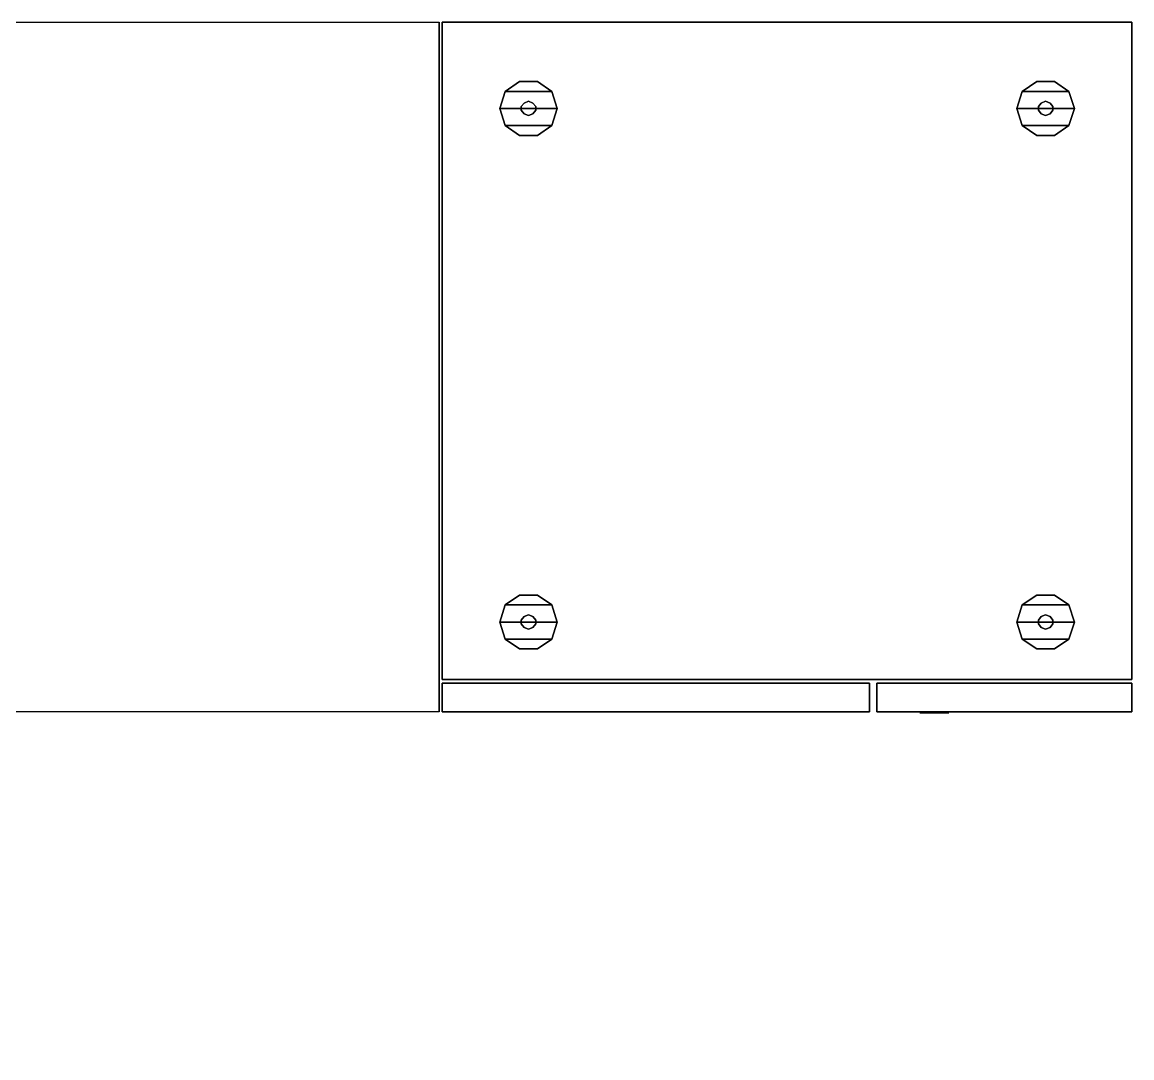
# Model space of a CAD drawing. Header units: inches. Extents: x 23 to 6400, y -2214 to 4412.
# Drawn here: x 2462.3 to 2500.93, y 1232.75 to 1268.79 of the extents above; entities that cross this region are included whole.
import ezdxf

# ---------------------------------------------------------------- set-up
doc = ezdxf.new("R2010")
doc.units = ezdxf.units.IN
doc.header["$LTSCALE"] = 96
doc.header["$MEASUREMENT"] = 0
doc.layers.add('A-FURN-EXIST', color=33, linetype='Continuous')

# ---------------------------------------------------------------- blocks, each defined once
blk = doc.blocks.new('A$C1C1D4BE0')
at = {"lineweight": -3}
for p, q in [((223.065, 175.112, 27.25), (223.065, 139.112, 27.25)), ((247.065, 175.112, 27.25), (223.065, 175.112, 27.25)), ((223.065, 175.112, 27.25), (247.065, 175.112, 27.25)), ((223.065, 175.112, 27.25), (247.065, 175.112, 27.25)), ((247.065, 103.112, 27.25), (247.065, 175.112, 27.25))]:
    blk.add_line(p, q, dxfattribs=at)
at = {"lineweight": -3, "flags": 1}
for tag, p, rotation in [('CAPPN', (29.083, 175.224, 27.25), 90), ('CAPMG', (29.083, 175.224, 27.25), 90), ('CAPMC', (29.083, 175.224, 27.25), 90), ('CAPQT', (29.083, 175.224, 27.25), 90), ('CAPDH', (29.083, 175.224, 27.25), 90), ('CAPGC', (29.083, 175.224, 27.25), 90), ('CAPPN', (29.083, 175.224, 26.75), 90), ('CAPMG', (29.083, 175.224, 26.75), 90), ('CAPMC', (29.083, 175.224, 26.75), 90), ('CAPQT', (29.083, 175.224, 26.75), 90), ('CAPDH', (29.083, 175.224, 26.75), 90), ('CAPGC', (29.083, 175.224, 26.75), 90), ('CAPPN', (53.083, 175.224, 27.25), 180), ('CAPMG', (53.083, 175.224, 27.25), 180), ('CAPMC', (53.083, 175.224, 27.25), 180), ('CAPQT', (53.083, 175.224, 27.25), 180), ('CAPDH', (53.083, 175.224, 27.25), 180), ('CAPGC', (53.083, 175.224, 27.25), 180), ('CAPPN', (109.066, 175.224, 27.25), 90), ('CAPMG', (109.066, 175.224, 27.25), 90), ('CAPMC', (109.066, 175.224, 27.25), 90), ('CAPQT', (109.066, 175.224, 27.25), 90), ('CAPDH', (109.066, 175.224, 27.25), 90), ('CAPGC', (109.066, 175.224, 27.25), 90), ('CAPPN', (109.066, 175.224, 26.75), 90), ('CAPMG', (109.066, 175.224, 26.75), 90), ('CAPMC', (109.066, 175.224, 26.75), 90), ('CAPQT', (109.066, 175.224, 26.75), 90), ('CAPDH', (109.066, 175.224, 26.75), 90), ('CAPGC', (109.066, 175.224, 26.75), 90), ('CAPPN', (133.066, 175.224, 27.25), 180), ('CAPMG', (133.066, 175.224, 27.25), 180), ('CAPMC', (133.066, 175.224, 27.25), 180), ('CAPQT', (133.066, 175.224, 27.25), 180), ('CAPDH', (133.066, 175.224, 27.25), 180), ('CAPGC', (133.066, 175.224, 27.25), 180), ('CAPPN', (247.065, 175.112, 27.25), 180), ('CAPMG', (247.065, 175.112, 27.25), 180), ('CAPMC', (247.065, 175.112, 27.25), 180), ('CAPQT', (247.065, 175.112, 27.25), 180), ('CAPDH', (247.065, 175.112, 27.25), 180), ('CAPGC', (247.065, 175.112, 27.25), 180), ('CAPPN', (346.296, 144.907, 28.25), 239.7332), ('CAPMG', (346.296, 144.907, 28.25), 239.7332), ('CAPMC', (346.296, 144.907, 28.25), 239.7332), ('CAPQT', (346.296, 144.907, 28.25), 239.7332), ('CAPDH', (346.296, 144.907, 28.25), 239.7332), ('CAPGC', (346.296, 144.907, 28.25), 239.7332), ('CAPMG', (273.388, 103.264), 180), ('CAPMC', (273.388, 103.264), 180), ('CAPQT', (273.388, 103.264), 180), ('CAPDH', (273.388, 103.264), 180), ('CAPGC', (273.388, 103.264), 180), ('CAPPN', (273.388, 103.264), 180), ('CAPPN', (109.065, 103.112, 27.25), 90), ('CAPMG', (109.065, 103.112, 27.25), 90), ('CAPMC', (109.065, 103.112, 27.25), 90), ('CAPQT', (109.065, 103.112, 27.25), 90), ('CAPDH', (109.065, 103.112, 27.25), 90), ('CAPGC', (109.065, 103.112, 27.25), 90), ('CAPPN', (199.065, 103.112, 27.25), 180), ('CAPMG', (199.065, 103.112, 27.25), 180), ('CAPMC', (199.065, 103.112, 27.25), 180), ('CAPQT', (199.065, 103.112, 27.25), 180), ('CAPDH', (199.065, 103.112, 27.25), 180), ('CAPGC', (199.065, 103.112, 27.25), 180), ('CAPPN', (247.065, 103.112, 27.25), 180), ('CAPMG', (247.065, 103.112, 27.25), 180), ('CAPMC', (247.065, 103.112, 27.25), 180), ('CAPQT', (247.065, 103.112, 27.25), 180), ('CAPDH', (247.065, 103.112, 27.25), 180), ('CAPGC', (247.065, 103.112, 27.25), 180), ('CAPPN', (247.923, 96.112, 27.25), 270), ('CAPMG', (247.923, 96.112, 27.25), 270), ('CAPMC', (247.923, 96.112, 27.25), 270), ('CAPQT', (247.923, 96.112, 27.25), 270), ('CAPDH', (247.923, 96.112, 27.25), 270), ('CAPGC', (247.923, 96.112, 27.25), 270), ('CAPPN', (352.407, 58.005, 28.25), 120), ('CAPMG', (352.407, 58.005, 28.25), 120), ('CAPMC', (352.407, 58.005, 28.25), 120), ('CAPQT', (352.407, 58.005, 28.25), 120), ('CAPDH', (352.407, 58.005, 28.25), 120), ('CAPGC', (352.407, 58.005, 28.25), 120), ('CAPPN', (364.648, 37.203), 120.8037), ('CAPMG', (364.648, 37.203), 120.8037), ('CAPMC', (364.648, 37.203), 120.8037), ('CAPQT', (364.648, 37.203), 120.8037), ('CAPDH', (364.648, 37.203), 120.8037), ('CAPGC', (364.648, 37.203), 120.8037), ('CAPPN', (359.049, 33.971), 119.1963), ('CAPMG', (359.049, 33.971), 119.1963), ('CAPMC', (359.049, 33.971), 119.1963), ('CAPDH', (359.049, 33.971), 119.1963), ('CAPGC', (359.049, 33.971), 119.1963), ('CAPQT', (359.049, 33.971), 119.1963)]:
    blk.add_attdef(tag, p, '', height=0.001, rotation=rotation, dxfattribs=at)
for tag, p in [('CAPPN', (109.923, 96.112, 27.25)), ('CAPMG', (109.923, 96.112, 27.25)), ('CAPMC', (109.923, 96.112, 27.25)), ('CAPQT', (109.923, 96.112, 27.25)), ('CAPDH', (109.923, 96.112, 27.25)), ('CAPGC', (109.923, 96.112, 27.25)), ('CAPPN', (157.923, 96.112, 27.25)), ('CAPMG', (157.923, 96.112, 27.25)), ('CAPMC', (157.923, 96.112, 27.25)), ('CAPQT', (157.923, 96.112, 27.25)), ('CAPDH', (157.923, 96.112, 27.25)), ('CAPGC', (157.923, 96.112, 27.25)), ('CAPPN', (249.583, 96.112)), ('CAPMG', (249.583, 96.112)), ('CAPMC', (249.583, 96.112)), ('CAPQT', (249.583, 96.112)), ('CAPDH', (249.583, 96.112)), ('CAPGC', (249.583, 96.112)), ('CAPPN', (273.583, 96.112, 28.25)), ('CAPMG', (273.583, 96.112, 28.25)), ('CAPMC', (273.583, 96.112, 28.25)), ('CAPQT', (273.583, 96.112, 28.25)), ('CAPDH', (273.583, 96.112, 28.25)), ('CAPGC', (273.583, 96.112, 28.25)), ('CAPPN', (29.941, 24.112, 27.25)), ('CAPMG', (29.941, 24.112, 27.25)), ('CAPMC', (29.941, 24.112, 27.25)), ('CAPQT', (29.941, 24.112, 27.25)), ('CAPDH', (29.941, 24.112, 27.25)), ('CAPGC', (29.941, 24.112, 27.25)), ('CAPPN', (109.923, 24.112, 27.25)), ('CAPMG', (109.923, 24.112, 27.25)), ('CAPMC', (109.923, 24.112, 27.25)), ('CAPQT', (109.923, 24.112, 27.25)), ('CAPDH', (109.923, 24.112, 27.25)), ('CAPGC', (109.923, 24.112, 27.25))]:
    blk.add_attdef(tag, p, '', height=0.001, dxfattribs=at)
at = {"lineweight": -3}
mesh = blk.add_polyface(dxfattribs=at)
corners = [(223.064, 190.349, 90.281), (223.064, 199.224, 90.281), (224.064, 199.224, 90.281), (224.064, 190.349, 90.281), (224.064, 199.224, 27.25), (223.064, 199.224, 27.25), (223.064, 190.349, 27.25), (224.064, 190.349, 27.25)]
mesh.append_faces([[corners[k] for k in face] for face in [(3, 2, 1, 0), (5, 1, 2, 4), (1, 5, 6, 0), (3, 0, 6, 7), (5, 4, 7, 6)]])
mesh = blk.add_polyface(dxfattribs=at)
corners = [(247.064, 175.224, 90.281), (247.064, 175.224, 27.25), (224.189, 175.224, 27.25), (224.189, 175.224, 90.281), (247.064, 199.224, 27.25), (247.064, 199.224, 90.281), (224.189, 199.224, 90.281), (224.189, 199.224, 27.25)]
mesh.append_faces([[corners[k] for k in face] for face in [(3, 2, 1, 0), (7, 6, 5, 4), (0, 5, 6, 3), (4, 5, 0, 1), (3, 6, 7, 2)]])
mesh = blk.add_polyface(dxfattribs=at)
corners = [(225.251, 196.537, 26.875), (225.251, 195.912, 26.875), (225.251, 195.912, 26.75), (225.251, 196.537, 26.75), (225.595, 195.412, 26.875), (225.595, 195.412, 26.75), (226.189, 195.224, 26.875), (226.783, 195.412, 26.875), (226.783, 195.412, 26.75), (226.189, 195.224, 26.75), (227.126, 195.912, 26.875), (227.126, 196.537, 26.875), (227.126, 196.537, 26.75), (227.126, 195.912, 26.75), (226.783, 197.037, 26.875), (226.189, 197.224, 26.875), (226.189, 197.224, 26.75), (226.783, 197.037, 26.75), (225.595, 197.037, 26.875), (225.595, 197.037, 26.75)]
mesh.append_faces([[corners[k] for k in face] for face in [(3, 2, 1, 0), (2, 5, 4, 1), (9, 8, 7, 6), (13, 12, 11, 10), (8, 13, 10, 7), (5, 9, 6, 4), (17, 16, 15, 14), (16, 19, 18, 15), (19, 3, 0, 18), (12, 17, 14, 11)]])
mesh.append_faces([[corners[k] for k in face] for face in [(4, 18, 0, 1)]], dxfattribs={"vtx0": -1})
mesh.append_faces([[corners[k] for k in face] for face in [(6, 15, 18, 4)]], dxfattribs={"vtx0": -1, "vtx2": -1})
mesh.append_faces([[corners[k] for k in face] for face in [(11, 14, 7, 10)]], dxfattribs={"vtx1": -1})
mesh.append_faces([[corners[k] for k in face] for face in [(14, 15, 6, 7)]], dxfattribs={"vtx1": -1, "vtx3": -1})
mesh = blk.add_polyface(dxfattribs=at)
corners = [(245.001, 195.912, 26.875), (245.001, 196.537, 26.875), (245.001, 196.537, 26.75), (245.001, 195.912, 26.75), (244.658, 195.412, 26.875), (244.658, 195.412, 26.75), (244.658, 197.037, 26.875), (244.658, 197.037, 26.75), (243.126, 196.537, 26.875), (243.126, 195.912, 26.875), (243.126, 195.912, 26.75), (243.126, 196.537, 26.75), (243.47, 195.412, 26.875), (244.064, 195.224, 26.875), (244.064, 195.224, 26.75), (243.47, 195.412, 26.75), (244.064, 197.224, 26.875), (243.47, 197.037, 26.875), (243.47, 197.037, 26.75), (244.064, 197.224, 26.75)]
mesh.append_faces([[corners[k] for k in face] for face in [(3, 2, 1, 0), (5, 3, 0, 4), (2, 7, 6, 1), (11, 10, 9, 8), (15, 14, 13, 12), (10, 15, 12, 9), (19, 18, 17, 16), (18, 11, 8, 17), (14, 5, 4, 13), (7, 19, 16, 6)]])
mesh.append_faces([[corners[k] for k in face] for face in [(12, 17, 8, 9)]], dxfattribs={"vtx0": -1})
mesh.append_faces([[corners[k] for k in face] for face in [(13, 16, 17, 12)]], dxfattribs={"vtx0": -1, "vtx2": -1})
mesh.append_faces([[corners[k] for k in face] for face in [(1, 6, 4, 0)]], dxfattribs={"vtx1": -1})
mesh.append_faces([[corners[k] for k in face] for face in [(6, 16, 13, 4)]], dxfattribs={"vtx1": -1, "vtx3": -1})
mesh = blk.add_polyface(dxfattribs=at)
corners = [(226.376, 196.38, 26.875), (226.376, 196.38, 27.25), (226.251, 196.474, 27.25), (226.251, 196.474, 26.875), (226.439, 196.224, 26.875), (226.439, 196.224, 27.25), (226.376, 196.068, 27.25), (226.376, 196.068, 26.875), (226.251, 195.974, 26.875), (226.251, 195.974, 27.25), (226.126, 195.974, 27.25), (226.126, 195.974, 26.875), (226.001, 196.068, 26.875), (226.001, 196.068, 27.25), (226.126, 196.474, 26.875), (226.126, 196.474, 27.25), (226.001, 196.38, 27.25), (226.001, 196.38, 26.875), (225.939, 196.224, 27.25), (225.939, 196.224, 26.875)]
mesh.append_faces([[corners[k] for k in face] for face in [(3, 2, 1, 0), (0, 1, 5, 4), (9, 8, 7, 6), (6, 7, 4, 5), (13, 12, 11, 10), (17, 16, 15, 14), (19, 18, 16, 17), (18, 19, 12, 13), (14, 15, 2, 3), (10, 11, 8, 9)]])
mesh = blk.add_polyface(dxfattribs=at)
corners = [(244.126, 196.474, 26.875), (244.126, 196.474, 27.25), (244.001, 196.474, 27.25), (244.001, 196.474, 26.875), (244.251, 196.38, 26.875), (244.251, 196.38, 27.25), (243.876, 196.38, 27.25), (243.876, 196.38, 26.875), (244.314, 196.224, 26.875), (244.314, 196.224, 27.25), (243.814, 196.224, 27.25), (243.814, 196.224, 26.875), (244.126, 195.974, 27.25), (244.126, 195.974, 26.875), (244.001, 195.974, 26.875), (244.001, 195.974, 27.25), (244.251, 196.068, 27.25), (244.251, 196.068, 26.875), (243.876, 196.068, 26.875), (243.876, 196.068, 27.25)]
mesh.append_faces([[corners[k] for k in face] for face in [(3, 2, 1, 0), (0, 1, 5, 4), (7, 6, 2, 3), (4, 5, 9, 8), (11, 10, 6, 7), (15, 14, 13, 12), (12, 13, 17, 16), (19, 18, 14, 15), (16, 17, 8, 9), (10, 11, 18, 19)]])
mesh = blk.add_polyface(dxfattribs=at)
corners = [(223.033, 191.912, 76.469), (223.033, 192.599, 75.812), (223.033, 192.787, 75.969), (223.033, 192.099, 76.656), (223.033, 191.849, 76.219), (223.033, 192.349, 75.719), (223.033, 191.912, 75.969), (223.033, 192.099, 75.812), (223.033, 192.599, 76.656), (223.033, 192.349, 76.719), (223.033, 192.849, 76.219), (223.033, 192.787, 76.469)]
mesh.append_faces([[corners[k] for k in face] for face in [(4, 5, 7, 6)]], dxfattribs={"vtx0": -1})
mesh.append_faces([[corners[k] for k in face] for face in [(3, 2, 1, 0), (0, 1, 5, 4), (9, 10, 2, 3)]], dxfattribs={"vtx0": -1, "vtx2": -1})
mesh.append_faces([[corners[k] for k in face] for face in [(11, 10, 9, 8)]], dxfattribs={"vtx1": -1})
mesh = blk.add_polyface(dxfattribs=at)
corners = [(224.064, 175.224, 62.5), (223.064, 175.224, 62.5), (223.064, 175.224, 73.875), (224.064, 175.224, 73.875), (224.064, 190.099, 62.5), (224.064, 190.099, 73.875), (223.064, 190.099, 73.875), (223.064, 190.099, 62.5)]
mesh.append_faces([[corners[k] for k in face] for face in [(3, 2, 1, 0), (7, 6, 5, 4), (3, 5, 6, 2), (7, 4, 0, 1), (6, 7, 1, 2)]])
mesh = blk.add_polyface(dxfattribs=at)
corners = [(224.064, 175.224, 74.219), (223.064, 175.224, 74.219), (223.064, 175.224, 90.281), (224.064, 175.224, 90.281), (224.064, 190.099, 74.219), (224.064, 190.099, 90.281), (223.064, 190.099, 90.281), (223.064, 190.099, 74.219)]
mesh.append_faces([[corners[k] for k in face] for face in [(3, 2, 1, 0), (7, 6, 5, 4), (3, 5, 6, 2), (7, 4, 0, 1), (6, 7, 1, 2)]])
mesh = blk.add_polyface(dxfattribs=at)
corners = [(224.064, 175.224, 39), (223.064, 175.224, 39), (223.064, 175.224, 50.375), (224.064, 175.224, 50.375), (224.064, 190.099, 39), (224.064, 190.099, 50.375), (223.064, 190.099, 50.375), (223.064, 190.099, 39)]
mesh.append_faces([[corners[k] for k in face] for face in [(3, 2, 1, 0), (7, 6, 5, 4), (3, 5, 6, 2), (7, 4, 0, 1), (6, 7, 1, 2)]])
mesh = blk.add_polyface(dxfattribs=at)
corners = [(224.064, 175.224, 27.25), (223.064, 175.224, 27.25), (223.064, 175.224, 38.625), (224.064, 175.224, 38.625), (224.064, 190.099, 27.25), (224.064, 190.099, 38.625), (223.064, 190.099, 38.625), (223.064, 190.099, 27.25)]
mesh.append_faces([[corners[k] for k in face] for face in [(3, 2, 1, 0), (7, 6, 5, 4), (3, 5, 6, 2), (7, 4, 0, 1), (6, 7, 1, 2)]])
mesh = blk.add_polyface(dxfattribs=at)
corners = [(224.064, 175.224, 50.75), (223.064, 175.224, 50.75), (223.064, 175.224, 62.125), (224.064, 175.224, 62.125), (224.064, 190.099, 50.75), (224.064, 190.099, 62.125), (223.064, 190.099, 62.125), (223.064, 190.099, 50.75)]
mesh.append_faces([[corners[k] for k in face] for face in [(3, 2, 1, 0), (7, 6, 5, 4), (3, 5, 6, 2), (7, 4, 0, 1), (6, 7, 1, 2)]])
mesh = blk.add_polyface(dxfattribs=at)
corners = [(227.126, 177.912, 26.875), (227.126, 178.537, 26.875), (227.126, 178.537, 26.75), (227.126, 177.912, 26.75), (226.783, 179.037, 26.875), (226.189, 179.224, 26.875), (226.189, 179.224, 26.75), (226.783, 179.037, 26.75), (225.251, 178.537, 26.875), (225.251, 177.912, 26.875), (225.251, 177.912, 26.75), (225.251, 178.537, 26.75), (225.595, 179.037, 26.875), (225.595, 179.037, 26.75), (226.189, 177.224, 26.875), (226.783, 177.412, 26.875), (226.783, 177.412, 26.75), (226.189, 177.224, 26.75), (225.595, 177.412, 26.875), (225.595, 177.412, 26.75)]
mesh.append_faces([[corners[k] for k in face] for face in [(3, 2, 1, 0), (7, 6, 5, 4), (2, 7, 4, 1), (11, 10, 9, 8), (13, 11, 8, 12), (6, 13, 12, 5), (17, 16, 15, 14), (19, 17, 14, 18), (10, 19, 18, 9), (16, 3, 0, 15)]])
mesh.append_faces([[corners[k] for k in face] for face in [(18, 12, 8, 9)]], dxfattribs={"vtx0": -1})
mesh.append_faces([[corners[k] for k in face] for face in [(14, 5, 12, 18)]], dxfattribs={"vtx0": -1, "vtx2": -1})
mesh.append_faces([[corners[k] for k in face] for face in [(1, 4, 15, 0)]], dxfattribs={"vtx1": -1})
mesh.append_faces([[corners[k] for k in face] for face in [(4, 5, 14, 15)]], dxfattribs={"vtx1": -1, "vtx3": -1})
mesh = blk.add_polyface(dxfattribs=at)
corners = [(245.001, 177.912, 26.875), (245.001, 178.537, 26.875), (245.001, 178.537, 26.75), (245.001, 177.912, 26.75), (244.658, 179.037, 26.875), (244.658, 179.037, 26.75), (244.658, 177.412, 26.875), (244.658, 177.412, 26.75), (244.064, 179.224, 26.875), (243.47, 179.037, 26.875), (243.47, 179.037, 26.75), (244.064, 179.224, 26.75), (243.126, 178.537, 26.875), (243.126, 177.912, 26.875), (243.126, 177.912, 26.75), (243.126, 178.537, 26.75), (243.47, 177.412, 26.875), (244.064, 177.224, 26.875), (244.064, 177.224, 26.75), (243.47, 177.412, 26.75)]
mesh.append_faces([[corners[k] for k in face] for face in [(3, 2, 1, 0), (2, 5, 4, 1), (7, 3, 0, 6), (11, 10, 9, 8), (15, 14, 13, 12), (10, 15, 12, 9), (19, 18, 17, 16), (14, 19, 16, 13), (18, 7, 6, 17), (5, 11, 8, 4)]])
mesh.append_faces([[corners[k] for k in face] for face in [(16, 9, 12, 13)]], dxfattribs={"vtx0": -1})
mesh.append_faces([[corners[k] for k in face] for face in [(17, 8, 9, 16)]], dxfattribs={"vtx0": -1, "vtx2": -1})
mesh.append_faces([[corners[k] for k in face] for face in [(1, 4, 6, 0)]], dxfattribs={"vtx1": -1})
mesh.append_faces([[corners[k] for k in face] for face in [(4, 8, 17, 6)]], dxfattribs={"vtx1": -1, "vtx3": -1})
mesh = blk.add_polyface(dxfattribs=at)
corners = [(226.376, 178.068, 27.25), (226.376, 178.068, 26.875), (226.251, 177.974, 26.875), (226.251, 177.974, 27.25), (226.439, 178.224, 27.25), (226.439, 178.224, 26.875), (226.376, 178.38, 26.875), (226.376, 178.38, 27.25), (226.251, 178.474, 27.25), (226.251, 178.474, 26.875), (226.126, 178.474, 26.875), (226.126, 178.474, 27.25), (226.001, 178.38, 27.25), (226.001, 178.38, 26.875), (226.126, 177.974, 27.25), (226.126, 177.974, 26.875), (226.001, 178.068, 26.875), (226.001, 178.068, 27.25), (225.939, 178.224, 26.875), (225.939, 178.224, 27.25)]
mesh.append_faces([[corners[k] for k in face] for face in [(3, 2, 1, 0), (0, 1, 5, 4), (9, 8, 7, 6), (6, 7, 4, 5), (13, 12, 11, 10), (17, 16, 15, 14), (19, 18, 16, 17), (18, 19, 12, 13), (10, 11, 8, 9), (14, 15, 2, 3)]])
mesh = blk.add_polyface(dxfattribs=at)
corners = [(244.126, 177.974, 27.25), (244.126, 177.974, 26.875), (244.001, 177.974, 26.875), (244.001, 177.974, 27.25), (244.251, 178.068, 27.25), (244.251, 178.068, 26.875), (243.876, 178.068, 26.875), (243.876, 178.068, 27.25), (244.314, 178.224, 27.25), (244.314, 178.224, 26.875), (243.814, 178.224, 26.875), (243.814, 178.224, 27.25), (244.126, 178.474, 26.875), (244.126, 178.474, 27.25), (244.001, 178.474, 27.25), (244.001, 178.474, 26.875), (244.251, 178.38, 26.875), (244.251, 178.38, 27.25), (243.876, 178.38, 27.25), (243.876, 178.38, 26.875)]
mesh.append_faces([[corners[k] for k in face] for face in [(3, 2, 1, 0), (0, 1, 5, 4), (7, 6, 2, 3), (4, 5, 9, 8), (11, 10, 6, 7), (15, 14, 13, 12), (12, 13, 17, 16), (19, 18, 14, 15), (16, 17, 8, 9), (10, 11, 18, 19)]])
blk = doc.blocks.new('A$C1C1D4BE0 (4) (2) (2)')
at = {"invisible_edges": 15}
for points in [[(430.452, -70.206, 73.248), (430.452, -69.948, 72.908), (430.452, -69.937, 72.936)], [(430.452, -70.327, 74.469), (430.452, -70.773, 74.184), (430.452, -70.117, 74.308)], [(430.452, -70.794, 74.106), (430.452, -70.283, 73.54), (430.452, -70.117, 74.308)], [(430.452, -70.284, 73.269), (430.452, -70.297, 72.646), (430.452, -70.282, 72.652)], [(430.452, -71.615, 72.473), (430.452, -70.341, 73.326), (430.452, -71.007, 74.049)], [(430.452, -71.615, 72.473), (430.452, -71.007, 74.049), (430.452, -71.851, 74.269)], [(430.452, -73.886, 74.05), (430.452, -74.552, 73.328), (430.452, -72.169, 72.424)], [(430.452, -73.886, 74.05), (430.452, -72.169, 72.424), (430.452, -73.041, 74.269)], [(430.452, -74.776, 74.309), (430.452, -74.609, 73.541), (430.452, -74.099, 74.107)], [(430.452, -74.12, 74.185), (430.452, -74.565, 74.471), (430.452, -74.776, 74.309)], [(430.452, -74.611, 72.653), (430.452, -74.597, 72.647), (430.452, -74.688, 73.25)], [(430.452, -74.957, 72.937), (430.452, -74.945, 72.91), (430.452, -74.688, 73.25)]]:
    blk.add_3dface(points, dxfattribs=at)
at = {"color": 0, "flags": 1}
for tag, p, rotation in [('CAPPN', (346.296, 144.907, 28.25), 239.7332), ('CAPMG', (346.296, 144.907, 28.25), 239.7332), ('CAPMC', (346.296, 144.907, 28.25), 239.7332), ('CAPQT', (346.296, 144.907, 28.25), 239.7332), ('CAPDH', (346.296, 144.907, 28.25), 239.7332), ('CAPGC', (346.296, 144.907, 28.25), 239.7332), ('CAPMG', (273.388, 103.264), 180), ('CAPMC', (273.388, 103.264), 180), ('CAPQT', (273.388, 103.264), 180), ('CAPDH', (273.388, 103.264), 180), ('CAPGC', (273.388, 103.264), 180), ('CAPPN', (273.388, 103.264), 180), ('CAPPN', (352.407, 58.005, 28.25), 120), ('CAPMG', (352.407, 58.005, 28.25), 120), ('CAPMC', (352.407, 58.005, 28.25), 120), ('CAPQT', (352.407, 58.005, 28.25), 120), ('CAPDH', (352.407, 58.005, 28.25), 120), ('CAPGC', (352.407, 58.005, 28.25), 120), ('CAPPN', (364.648, 37.203), 120.8037), ('CAPMG', (364.648, 37.203), 120.8037), ('CAPMC', (364.648, 37.203), 120.8037), ('CAPQT', (364.648, 37.203), 120.8037), ('CAPDH', (364.648, 37.203), 120.8037), ('CAPGC', (364.648, 37.203), 120.8037)]:
    blk.add_attdef(tag, p, '', height=0.001, rotation=rotation, dxfattribs=at)
for tag, p in [('CAPPN', (249.583, 96.112)), ('CAPMG', (249.583, 96.112)), ('CAPMC', (249.583, 96.112)), ('CAPQT', (249.583, 96.112)), ('CAPDH', (249.583, 96.112)), ('CAPGC', (249.583, 96.112)), ('CAPPN', (273.583, 96.112, 28.25)), ('CAPMG', (273.583, 96.112, 28.25)), ('CAPMC', (273.583, 96.112, 28.25)), ('CAPQT', (273.583, 96.112, 28.25)), ('CAPDH', (273.583, 96.112, 28.25)), ('CAPGC', (273.583, 96.112, 28.25))]:
    blk.add_attdef(tag, p, '', height=0.001, dxfattribs=at)

msp = doc.modelspace()

# ---------------------------------------------------------------- block references
at = {"layer": 'A-FURN-EXIST', "xscale": -1, "rotation": 270}
for name, p in [('A$C1C1D4BE0', (2301.703, 1021.724)), ('A$C1C1D4BE0 (4) (2) (2)', (2552.249, 802.294))]:
    msp.add_blockref(name, p, dxfattribs=at)

doc.saveas('drawing.dxf')
